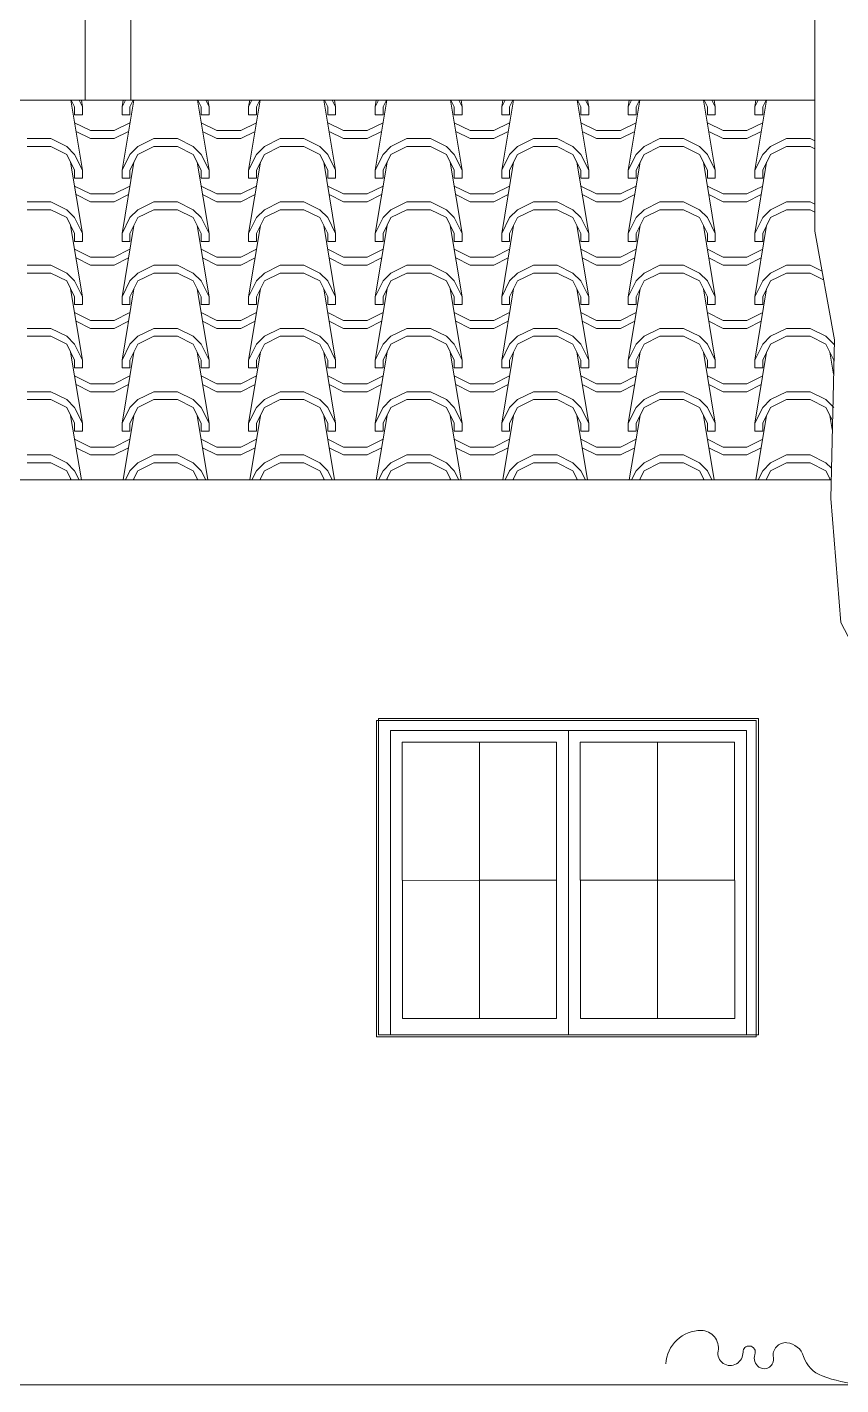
# Model space of a CAD drawing. Header units: metres. Extents: x 1628 to 1845, y 824 to 931.
# Drawn here: x 1634.072 to 1636.644, y 830.117 to 834.408 of the extents above; entities that cross this region are included whole.
import ezdxf

# ---------------------------------------------------------------- set-up
doc = ezdxf.new("R2010")
doc.units = ezdxf.units.M
doc.header["$LTSCALE"] = 0.15
for name, color, linetype, lineweight in [('Alvenaria', 170, 'Continuous', 0), ('Alvenaria ext', 5, 'Continuous', 5), ('Caixilho', 120, 'Continuous', 0), ('P-ARVORE', 114, 'Continuous', 0), ('Telhado', 2, 'Continuous', 0)]:
    doc.layers.add(name, color=color, linetype=linetype, lineweight=lineweight)

msp = doc.modelspace()

# ---------------------------------------------------------------- linework, layer by layer
at = {"layer": 'Alvenaria'}
for points in [[(1635.1767, 832.2168), (1635.1767, 831.2168)], [(1636.3767, 831.2168), (1636.3767, 832.2168)]]:
    msp.add_lwpolyline(points, dxfattribs=at)
at = {"layer": 'Alvenaria ext'}
for p, q in [((1634.2554, 835.4288), (1634.2554, 834.1768)), ((1634.3993, 835.3985), (1634.3993, 834.1768))]:
    msp.add_line(p, q, dxfattribs=at)
at = {"layer": 'Alvenaria ext', "ltscale": 10}
for p, q in [((1636.5618, 834.1768), (1629.7362, 834.1768)), ((1629.7362, 832.9768), (1636.6132, 832.9768)), ((1635.1767, 832.2168), (1636.3767, 832.2168)), ((1635.1767, 831.2168), (1636.3767, 831.2168)), ((1630.1641, 830.1168), (1637.5501, 830.1168))]:
    msp.add_line(p, q, dxfattribs=at)
at = {"layer": 'Caixilho'}
for p, q in [((1635.1826, 832.2227), (1635.1829, 831.2227)), ((1636.3834, 832.2227), (1635.1826, 832.2227)), ((1636.3836, 831.2227), (1636.3834, 832.2227)), ((1635.2202, 832.1852), (1635.2205, 831.2227)), ((1636.3458, 832.1852), (1635.2202, 832.1852)), ((1635.783, 832.1852), (1635.7833, 831.2227)), ((1636.3461, 831.2227), (1636.3458, 832.1852)), ((1635.7455, 832.1476), (1635.2577, 832.1476)), ((1635.2577, 832.1476), (1635.258, 831.2752)), ((1635.5016, 832.1476), (1635.5019, 831.2752)), ((1635.7458, 831.2752), (1635.7455, 832.1476)), ((1635.8208, 831.2752), (1635.8205, 832.1476)), ((1635.8205, 832.1476), (1636.3083, 832.1476)), ((1636.0644, 832.1476), (1636.0647, 831.2752)), ((1636.3083, 832.1476), (1636.3086, 831.2752)), ((1635.5017, 831.7114), (1635.2578, 831.7113)), ((1635.5017, 831.7114), (1635.7456, 831.7114)), ((1636.3085, 831.7114), (1635.8207, 831.7114)), ((1635.258, 831.2752), (1635.7458, 831.2752)), ((1636.3086, 831.2752), (1635.8208, 831.2752)), ((1635.1829, 831.2227), (1636.3836, 831.2227)), ((1635.7833, 831.2452), (1635.7833, 831.2227))]:
    msp.add_line(p, q, dxfattribs=at)
msp.add_lwpolyline([(1635.1826, 831.2227), (1635.1826, 832.2227)], dxfattribs=at)
at = {"layer": 'P-ARVORE', "color": 18, "linetype": 'Continuous'}
msp.add_lwpolyline([(1636.3556, 835.2015), (1636.4175, 835.0402), (1636.4057, 834.9806), (1636.5088, 834.7456), (1636.5294, 834.5001), (1636.5618, 834.4405), (1636.5618, 833.7637), (1636.6237, 833.4201), (1636.6119, 832.9186), (1636.6443, 832.5259), (1636.7474, 832.3295), (1636.7886, 832.1822), (1636.7974, 832.1436), (1636.715, 832.0349)], dxfattribs=at)
at = {"layer": 'P-ARVORE', "linetype": 'Continuous'}
msp.add_lwpolyline([(1636.0905, 830.1834, -0.190875), (1636.1257, 830.2584, -0.191763), (1636.2025, 830.2886, -0.468804), (1636.2561, 830.2237, 0.649589), (1636.3144, 830.1834, 0.265537), (1636.3349, 830.2205, -0.449251), (1636.3556, 830.2395, -0.489669), (1636.3726, 830.2123, 0.343151), (1636.3851, 830.1729, 0.673224), (1636.4309, 830.2031, -0.503438), (1636.4734, 830.25, -0.301958), (1636.5265, 830.2067, 0.234352), (1636.5854, 830.1448, 0.063408), (1636.7052, 830.1176, 0.046085)], format="xyb", dxfattribs=at)
at = {"layer": 'Telhado', "ltscale": 0.3}
for p, q in [((1634.2471, 833.9559), (1634.2103, 834.1768)), ((1634.2221, 834.1559), (1634.2116, 834.1768)), ((1634.2471, 834.1559), (1634.2366, 834.1768)), ((1634.2471, 834.1559), (1634.2436, 834.1768)), ((1634.3721, 834.1559), (1634.3825, 834.1768)), ((1634.3721, 834.1559), (1634.3755, 834.1768)), ((1634.3721, 833.9559), (1634.4089, 834.1768)), ((1634.3971, 834.1559), (1634.4075, 834.1768)), ((1634.6471, 833.9559), (1634.6103, 834.1768)), ((1634.6221, 834.1559), (1634.6116, 834.1768)), ((1634.6471, 834.1559), (1634.6366, 834.1768)), ((1634.6471, 834.1559), (1634.6436, 834.1768)), ((1634.7721, 834.1559), (1634.7825, 834.1768)), ((1634.7721, 834.1559), (1634.7755, 834.1768)), ((1634.7721, 833.9559), (1634.8089, 834.1768)), ((1634.7971, 834.1559), (1634.8075, 834.1768)), ((1635.0471, 833.9559), (1635.0103, 834.1768)), ((1635.0221, 834.1559), (1635.0116, 834.1768)), ((1635.0471, 834.1559), (1635.0366, 834.1768)), ((1635.0471, 834.1559), (1635.0436, 834.1768)), ((1635.1721, 834.1559), (1635.1825, 834.1768)), ((1635.1721, 834.1559), (1635.1755, 834.1768)), ((1635.1721, 833.9559), (1635.2089, 834.1768)), ((1635.1971, 834.1559), (1635.2075, 834.1768)), ((1635.4471, 833.9559), (1635.4103, 834.1768)), ((1635.4221, 834.1559), (1635.4116, 834.1768)), ((1635.4471, 834.1559), (1635.4366, 834.1768)), ((1635.4471, 834.1559), (1635.4436, 834.1768)), ((1635.5721, 834.1559), (1635.5825, 834.1768)), ((1635.5721, 834.1559), (1635.5755, 834.1768)), ((1635.5721, 833.9559), (1635.6089, 834.1768)), ((1635.5971, 834.1559), (1635.6075, 834.1768)), ((1635.8471, 833.9559), (1635.8103, 834.1768)), ((1635.8221, 834.1559), (1635.8116, 834.1768)), ((1635.8471, 834.1559), (1635.8366, 834.1768)), ((1635.8471, 834.1559), (1635.8436, 834.1768)), ((1635.9721, 834.1559), (1635.9825, 834.1768)), ((1635.9721, 834.1559), (1635.9755, 834.1768)), ((1635.9721, 833.9559), (1636.0089, 834.1768)), ((1635.9971, 834.1559), (1636.0075, 834.1768)), ((1636.2471, 833.9559), (1636.2103, 834.1768)), ((1636.2221, 834.1559), (1636.2116, 834.1768)), ((1636.2471, 834.1559), (1636.2366, 834.1768)), ((1636.2471, 834.1559), (1636.2436, 834.1768)), ((1636.3721, 834.1559), (1636.3825, 834.1768)), ((1636.3721, 834.1559), (1636.3755, 834.1768)), ((1636.3721, 833.9559), (1636.4089, 834.1768)), ((1636.3971, 834.1559), (1636.4075, 834.1768)), ((1634.2221, 834.1309), (1634.2221, 834.1559)), ((1634.2471, 834.1309), (1634.2471, 834.1559)), ((1634.3721, 834.1309), (1634.3721, 834.1559)), ((1634.3971, 834.1309), (1634.3971, 834.1559)), ((1634.6221, 834.1309), (1634.6221, 834.1559)), ((1634.6471, 834.1309), (1634.6471, 834.1559)), ((1634.7721, 834.1309), (1634.7721, 834.1559)), ((1634.7971, 834.1309), (1634.7971, 834.1559)), ((1635.0221, 834.1309), (1635.0221, 834.1559)), ((1635.0471, 834.1309), (1635.0471, 834.1559)), ((1635.1721, 834.1309), (1635.1721, 834.1559)), ((1635.1971, 834.1309), (1635.1971, 834.1559)), ((1635.4221, 834.1309), (1635.4221, 834.1559)), ((1635.4471, 834.1309), (1635.4471, 834.1559)), ((1635.5721, 834.1309), (1635.5721, 834.1559)), ((1635.5971, 834.1309), (1635.5971, 834.1559)), ((1635.8221, 834.1309), (1635.8221, 834.1559)), ((1635.8471, 834.1309), (1635.8471, 834.1559)), ((1635.9721, 834.1309), (1635.9721, 834.1559)), ((1635.9971, 834.1309), (1635.9971, 834.1559)), ((1636.2221, 834.1309), (1636.2221, 834.1559)), ((1636.2471, 834.1309), (1636.2471, 834.1559)), ((1636.3721, 834.1309), (1636.3721, 834.1559)), ((1636.3971, 834.1309), (1636.3971, 834.1559)), ((1634.2221, 834.1309), (1634.2471, 834.1309)), ((1634.2721, 834.0809), (1634.2221, 834.1059)), ((1634.3471, 834.0809), (1634.3971, 834.1059)), ((1634.3721, 834.1309), (1634.3971, 834.1309)), ((1634.6221, 834.1309), (1634.6471, 834.1309)), ((1634.6721, 834.0809), (1634.6221, 834.1059)), ((1634.7471, 834.0809), (1634.7971, 834.1059)), ((1634.7721, 834.1309), (1634.7971, 834.1309)), ((1635.0221, 834.1309), (1635.0471, 834.1309)), ((1635.0721, 834.0809), (1635.0221, 834.1059)), ((1635.1471, 834.0809), (1635.1971, 834.1059)), ((1635.1721, 834.1309), (1635.1971, 834.1309)), ((1635.4221, 834.1309), (1635.4471, 834.1309)), ((1635.4721, 834.0809), (1635.4221, 834.1059)), ((1635.5471, 834.0809), (1635.5971, 834.1059)), ((1635.5721, 834.1309), (1635.5971, 834.1309)), ((1635.8221, 834.1309), (1635.8471, 834.1309)), ((1635.8721, 834.0809), (1635.8221, 834.1059)), ((1635.9471, 834.0809), (1635.9971, 834.1059)), ((1635.9721, 834.1309), (1635.9971, 834.1309)), ((1636.2221, 834.1309), (1636.2471, 834.1309)), ((1636.2721, 834.0809), (1636.2221, 834.1059)), ((1636.3471, 834.0809), (1636.3971, 834.1059)), ((1636.3721, 834.1309), (1636.3971, 834.1309)), ((1634.0721, 834.0559), (1634.1471, 834.0559)), ((1634.1971, 834.0309), (1634.1471, 834.0559)), ((1634.2721, 834.0559), (1634.2266, 834.0787)), ((1634.2721, 834.0809), (1634.3471, 834.0809)), ((1634.2721, 834.0559), (1634.3471, 834.0559)), ((1634.3471, 834.0559), (1634.3925, 834.0787)), ((1634.4221, 834.0309), (1634.4721, 834.0559)), ((1634.4721, 834.0559), (1634.5471, 834.0559)), ((1634.5971, 834.0309), (1634.5471, 834.0559)), ((1634.6721, 834.0559), (1634.6266, 834.0787)), ((1634.6721, 834.0809), (1634.7471, 834.0809)), ((1634.6721, 834.0559), (1634.7471, 834.0559)), ((1634.7471, 834.0559), (1634.7925, 834.0787)), ((1634.8221, 834.0309), (1634.8721, 834.0559)), ((1634.8721, 834.0559), (1634.9471, 834.0559)), ((1634.9971, 834.0309), (1634.9471, 834.0559)), ((1635.0721, 834.0559), (1635.0266, 834.0787)), ((1635.0721, 834.0809), (1635.1471, 834.0809)), ((1635.0721, 834.0559), (1635.1471, 834.0559)), ((1635.1471, 834.0559), (1635.1925, 834.0787)), ((1635.2221, 834.0309), (1635.2721, 834.0559)), ((1635.2721, 834.0559), (1635.3471, 834.0559)), ((1635.3971, 834.0309), (1635.3471, 834.0559)), ((1635.4721, 834.0559), (1635.4266, 834.0787)), ((1635.4721, 834.0809), (1635.5471, 834.0809)), ((1635.4721, 834.0559), (1635.5471, 834.0559)), ((1635.5471, 834.0559), (1635.5925, 834.0787)), ((1635.6221, 834.0309), (1635.6721, 834.0559)), ((1635.6721, 834.0559), (1635.7471, 834.0559)), ((1635.7971, 834.0309), (1635.7471, 834.0559)), ((1635.8721, 834.0559), (1635.8266, 834.0787)), ((1635.8721, 834.0809), (1635.9471, 834.0809)), ((1635.8721, 834.0559), (1635.9471, 834.0559)), ((1635.9471, 834.0559), (1635.9925, 834.0787)), ((1636.0221, 834.0309), (1636.0721, 834.0559)), ((1636.0721, 834.0559), (1636.1471, 834.0559)), ((1636.1971, 834.0309), (1636.1471, 834.0559)), ((1636.2721, 834.0559), (1636.2266, 834.0787)), ((1636.2721, 834.0809), (1636.3471, 834.0809)), ((1636.2721, 834.0559), (1636.3471, 834.0559)), ((1636.3471, 834.0559), (1636.3925, 834.0787)), ((1636.4221, 834.0309), (1636.4721, 834.0559)), ((1636.4721, 834.0559), (1636.5471, 834.0559)), ((1636.5618, 834.0486), (1636.5471, 834.0559)), ((1634.0721, 834.0309), (1634.1471, 834.0309)), ((1634.1971, 834.0059), (1634.1471, 834.0309)), ((1634.2221, 834.0059), (1634.1971, 834.0309)), ((1634.2221, 833.9559), (1634.1971, 834.0059)), ((1634.2471, 833.9559), (1634.2221, 834.0059)), ((1634.3721, 833.9559), (1634.3971, 834.0059)), ((1634.3971, 834.0059), (1634.4221, 834.0309)), ((1634.3971, 833.9559), (1634.4221, 834.0059)), ((1634.4221, 834.0059), (1634.4721, 834.0309)), ((1634.4721, 834.0309), (1634.5471, 834.0309)), ((1634.5971, 834.0059), (1634.5471, 834.0309)), ((1634.6221, 834.0059), (1634.5971, 834.0309)), ((1634.6221, 833.9559), (1634.5971, 834.0059)), ((1634.6471, 833.9559), (1634.6221, 834.0059)), ((1634.7721, 833.9559), (1634.7971, 834.0059)), ((1634.7971, 834.0059), (1634.8221, 834.0309)), ((1634.7971, 833.9559), (1634.8221, 834.0059)), ((1634.8221, 834.0059), (1634.8721, 834.0309)), ((1634.8721, 834.0309), (1634.9471, 834.0309)), ((1634.9971, 834.0059), (1634.9471, 834.0309)), ((1635.0221, 834.0059), (1634.9971, 834.0309)), ((1635.0221, 833.9559), (1634.9971, 834.0059)), ((1635.0471, 833.9559), (1635.0221, 834.0059)), ((1635.1721, 833.9559), (1635.1971, 834.0059)), ((1635.1971, 834.0059), (1635.2221, 834.0309)), ((1635.1971, 833.9559), (1635.2221, 834.0059)), ((1635.2221, 834.0059), (1635.2721, 834.0309)), ((1635.2721, 834.0309), (1635.3471, 834.0309)), ((1635.3971, 834.0059), (1635.3471, 834.0309)), ((1635.4221, 834.0059), (1635.3971, 834.0309)), ((1635.4221, 833.9559), (1635.3971, 834.0059)), ((1635.4471, 833.9559), (1635.4221, 834.0059)), ((1635.5721, 833.9559), (1635.5971, 834.0059)), ((1635.5971, 834.0059), (1635.6221, 834.0309)), ((1635.5971, 833.9559), (1635.6221, 834.0059)), ((1635.6221, 834.0059), (1635.6721, 834.0309)), ((1635.6721, 834.0309), (1635.7471, 834.0309)), ((1635.7971, 834.0059), (1635.7471, 834.0309)), ((1635.8221, 834.0059), (1635.7971, 834.0309)), ((1635.8221, 833.9559), (1635.7971, 834.0059)), ((1635.8471, 833.9559), (1635.8221, 834.0059)), ((1635.9721, 833.9559), (1635.9971, 834.0059)), ((1635.9971, 834.0059), (1636.0221, 834.0309)), ((1635.9971, 833.9559), (1636.0221, 834.0059)), ((1636.0221, 834.0059), (1636.0721, 834.0309)), ((1636.0721, 834.0309), (1636.1471, 834.0309)), ((1636.1971, 834.0059), (1636.1471, 834.0309)), ((1636.2221, 834.0059), (1636.1971, 834.0309)), ((1636.2221, 833.9559), (1636.1971, 834.0059)), ((1636.2471, 833.9559), (1636.2221, 834.0059)), ((1636.3721, 833.9559), (1636.3971, 834.0059)), ((1636.3971, 834.0059), (1636.4221, 834.0309)), ((1636.3971, 833.9559), (1636.4221, 834.0059)), ((1636.4221, 834.0059), (1636.4721, 834.0309)), ((1636.4721, 834.0309), (1636.5471, 834.0309)), ((1636.5618, 834.0236), (1636.5471, 834.0309)), ((1634.2471, 833.7559), (1634.2096, 833.9809)), ((1634.3721, 833.7559), (1634.4096, 833.9809)), ((1634.6471, 833.7559), (1634.6096, 833.9809)), ((1634.7721, 833.7559), (1634.8096, 833.9809)), ((1635.0471, 833.7559), (1635.0096, 833.9809)), ((1635.1721, 833.7559), (1635.2096, 833.9809)), ((1635.4471, 833.7559), (1635.4096, 833.9809)), ((1635.5721, 833.7559), (1635.6096, 833.9809)), ((1635.8471, 833.7559), (1635.8096, 833.9809)), ((1635.9721, 833.7559), (1636.0096, 833.9809)), ((1636.2471, 833.7559), (1636.2096, 833.9809)), ((1636.3721, 833.7559), (1636.4096, 833.9809)), ((1634.2221, 833.9309), (1634.2221, 833.9559)), ((1634.2221, 833.9309), (1634.2471, 833.9309)), ((1634.2471, 833.9309), (1634.2471, 833.9559)), ((1634.3721, 833.9309), (1634.3721, 833.9559)), ((1634.3721, 833.9309), (1634.3971, 833.9309)), ((1634.3971, 833.9309), (1634.3971, 833.9559)), ((1634.6221, 833.9309), (1634.6221, 833.9559)), ((1634.6221, 833.9309), (1634.6471, 833.9309)), ((1634.6471, 833.9309), (1634.6471, 833.9559)), ((1634.7721, 833.9309), (1634.7721, 833.9559)), ((1634.7721, 833.9309), (1634.7971, 833.9309)), ((1634.7971, 833.9309), (1634.7971, 833.9559)), ((1635.0221, 833.9309), (1635.0221, 833.9559)), ((1635.0221, 833.9309), (1635.0471, 833.9309)), ((1635.0471, 833.9309), (1635.0471, 833.9559)), ((1635.1721, 833.9309), (1635.1721, 833.9559)), ((1635.1721, 833.9309), (1635.1971, 833.9309)), ((1635.1971, 833.9309), (1635.1971, 833.9559)), ((1635.4221, 833.9309), (1635.4221, 833.9559)), ((1635.4221, 833.9309), (1635.4471, 833.9309)), ((1635.4471, 833.9309), (1635.4471, 833.9559)), ((1635.5721, 833.9309), (1635.5721, 833.9559)), ((1635.5721, 833.9309), (1635.5971, 833.9309)), ((1635.5971, 833.9309), (1635.5971, 833.9559)), ((1635.8221, 833.9309), (1635.8221, 833.9559)), ((1635.8221, 833.9309), (1635.8471, 833.9309)), ((1635.8471, 833.9309), (1635.8471, 833.9559)), ((1635.9721, 833.9309), (1635.9721, 833.9559)), ((1635.9721, 833.9309), (1635.9971, 833.9309)), ((1635.9971, 833.9309), (1635.9971, 833.9559)), ((1636.2221, 833.9309), (1636.2221, 833.9559)), ((1636.2221, 833.9309), (1636.2471, 833.9309)), ((1636.2471, 833.9309), (1636.2471, 833.9559)), ((1636.3721, 833.9309), (1636.3721, 833.9559)), ((1636.3721, 833.9309), (1636.3971, 833.9309)), ((1636.3971, 833.9309), (1636.3971, 833.9559)), ((1634.2721, 833.8809), (1634.2221, 833.9059)), ((1634.2721, 833.8559), (1634.2266, 833.8787)), ((1634.2721, 833.8809), (1634.3471, 833.8809)), ((1634.3471, 833.8809), (1634.3971, 833.9059)), ((1634.3471, 833.8559), (1634.3925, 833.8787)), ((1634.6721, 833.8809), (1634.6221, 833.9059)), ((1634.6721, 833.8559), (1634.6266, 833.8787)), ((1634.6721, 833.8809), (1634.7471, 833.8809)), ((1634.7471, 833.8809), (1634.7971, 833.9059)), ((1634.7471, 833.8559), (1634.7925, 833.8787)), ((1635.0721, 833.8809), (1635.0221, 833.9059)), ((1635.0721, 833.8559), (1635.0266, 833.8787)), ((1635.0721, 833.8809), (1635.1471, 833.8809)), ((1635.1471, 833.8809), (1635.1971, 833.9059)), ((1635.1471, 833.8559), (1635.1925, 833.8787)), ((1635.4721, 833.8809), (1635.4221, 833.9059)), ((1635.4721, 833.8559), (1635.4266, 833.8787)), ((1635.4721, 833.8809), (1635.5471, 833.8809)), ((1635.5471, 833.8809), (1635.5971, 833.9059)), ((1635.5471, 833.8559), (1635.5925, 833.8787)), ((1635.8721, 833.8809), (1635.8221, 833.9059)), ((1635.8721, 833.8559), (1635.8266, 833.8787)), ((1635.8721, 833.8809), (1635.9471, 833.8809)), ((1635.9471, 833.8809), (1635.9971, 833.9059)), ((1635.9471, 833.8559), (1635.9925, 833.8787)), ((1636.2721, 833.8809), (1636.2221, 833.9059)), ((1636.2721, 833.8559), (1636.2266, 833.8787)), ((1636.2721, 833.8809), (1636.3471, 833.8809)), ((1636.3471, 833.8809), (1636.3971, 833.9059)), ((1636.3471, 833.8559), (1636.3925, 833.8787)), ((1634.0721, 833.8559), (1634.1471, 833.8559)), ((1634.1971, 833.8309), (1634.1471, 833.8559)), ((1634.2721, 833.8559), (1634.3471, 833.8559)), ((1634.4221, 833.8309), (1634.4721, 833.8559)), ((1634.4721, 833.8559), (1634.5471, 833.8559)), ((1634.5971, 833.8309), (1634.5471, 833.8559)), ((1634.6721, 833.8559), (1634.7471, 833.8559)), ((1634.8221, 833.8309), (1634.8721, 833.8559)), ((1634.8721, 833.8559), (1634.9471, 833.8559)), ((1634.9971, 833.8309), (1634.9471, 833.8559)), ((1635.0721, 833.8559), (1635.1471, 833.8559)), ((1635.2221, 833.8309), (1635.2721, 833.8559)), ((1635.2721, 833.8559), (1635.3471, 833.8559)), ((1635.3971, 833.8309), (1635.3471, 833.8559)), ((1635.4721, 833.8559), (1635.5471, 833.8559)), ((1635.6221, 833.8309), (1635.6721, 833.8559)), ((1635.6721, 833.8559), (1635.7471, 833.8559)), ((1635.7971, 833.8309), (1635.7471, 833.8559)), ((1635.8721, 833.8559), (1635.9471, 833.8559)), ((1636.0221, 833.8309), (1636.0721, 833.8559)), ((1636.0721, 833.8559), (1636.1471, 833.8559)), ((1636.1971, 833.8309), (1636.1471, 833.8559)), ((1636.2721, 833.8559), (1636.3471, 833.8559)), ((1636.4221, 833.8309), (1636.4721, 833.8559)), ((1636.4721, 833.8559), (1636.5471, 833.8559)), ((1636.5618, 833.8486), (1636.5471, 833.8559)), ((1634.0721, 833.8309), (1634.1471, 833.8309)), ((1634.1971, 833.8059), (1634.1471, 833.8309)), ((1634.2221, 833.8059), (1634.1971, 833.8309)), ((1634.2221, 833.7559), (1634.1971, 833.8059)), ((1634.2471, 833.7559), (1634.2221, 833.8059)), ((1634.3721, 833.7559), (1634.3971, 833.8059)), ((1634.3971, 833.8059), (1634.4221, 833.8309)), ((1634.3971, 833.7559), (1634.4221, 833.8059)), ((1634.4221, 833.8059), (1634.4721, 833.8309)), ((1634.4721, 833.8309), (1634.5471, 833.8309)), ((1634.5971, 833.8059), (1634.5471, 833.8309)), ((1634.6221, 833.8059), (1634.5971, 833.8309)), ((1634.6221, 833.7559), (1634.5971, 833.8059)), ((1634.6471, 833.7559), (1634.6221, 833.8059)), ((1634.7721, 833.7559), (1634.7971, 833.8059)), ((1634.7971, 833.8059), (1634.8221, 833.8309)), ((1634.7971, 833.7559), (1634.8221, 833.8059)), ((1634.8221, 833.8059), (1634.8721, 833.8309)), ((1634.8721, 833.8309), (1634.9471, 833.8309)), ((1634.9971, 833.8059), (1634.9471, 833.8309)), ((1635.0221, 833.8059), (1634.9971, 833.8309)), ((1635.0221, 833.7559), (1634.9971, 833.8059)), ((1635.0471, 833.7559), (1635.0221, 833.8059)), ((1635.1721, 833.7559), (1635.1971, 833.8059)), ((1635.1971, 833.8059), (1635.2221, 833.8309)), ((1635.1971, 833.7559), (1635.2221, 833.8059)), ((1635.2221, 833.8059), (1635.2721, 833.8309)), ((1635.2721, 833.8309), (1635.3471, 833.8309)), ((1635.3971, 833.8059), (1635.3471, 833.8309)), ((1635.4221, 833.8059), (1635.3971, 833.8309)), ((1635.4221, 833.7559), (1635.3971, 833.8059)), ((1635.4471, 833.7559), (1635.4221, 833.8059)), ((1635.5721, 833.7559), (1635.5971, 833.8059)), ((1635.5971, 833.8059), (1635.6221, 833.8309)), ((1635.5971, 833.7559), (1635.6221, 833.8059)), ((1635.6221, 833.8059), (1635.6721, 833.8309)), ((1635.6721, 833.8309), (1635.7471, 833.8309)), ((1635.7971, 833.8059), (1635.7471, 833.8309)), ((1635.8221, 833.8059), (1635.7971, 833.8309)), ((1635.8221, 833.7559), (1635.7971, 833.8059)), ((1635.8471, 833.7559), (1635.8221, 833.8059)), ((1635.9721, 833.7559), (1635.9971, 833.8059)), ((1635.9971, 833.8059), (1636.0221, 833.8309)), ((1635.9971, 833.7559), (1636.0221, 833.8059)), ((1636.0221, 833.8059), (1636.0721, 833.8309)), ((1636.0721, 833.8309), (1636.1471, 833.8309)), ((1636.1971, 833.8059), (1636.1471, 833.8309)), ((1636.2221, 833.8059), (1636.1971, 833.8309)), ((1636.2221, 833.7559), (1636.1971, 833.8059)), ((1636.2471, 833.7559), (1636.2221, 833.8059)), ((1636.3721, 833.7559), (1636.3971, 833.8059)), ((1636.3971, 833.8059), (1636.4221, 833.8309)), ((1636.3971, 833.7559), (1636.4221, 833.8059)), ((1636.4221, 833.8059), (1636.4721, 833.8309)), ((1636.4721, 833.8309), (1636.5471, 833.8309)), ((1636.5618, 833.8236), (1636.5471, 833.8309)), ((1634.2471, 833.5559), (1634.2096, 833.7809)), ((1634.2221, 833.7309), (1634.2221, 833.7559)), ((1634.2471, 833.7309), (1634.2471, 833.7559)), ((1634.3721, 833.5559), (1634.4096, 833.7809)), ((1634.3721, 833.7309), (1634.3721, 833.7559)), ((1634.3971, 833.7309), (1634.3971, 833.7559)), ((1634.6471, 833.5559), (1634.6096, 833.7809)), ((1634.6221, 833.7309), (1634.6221, 833.7559)), ((1634.6471, 833.7309), (1634.6471, 833.7559)), ((1634.7721, 833.5559), (1634.8096, 833.7809)), ((1634.7721, 833.7309), (1634.7721, 833.7559)), ((1634.7971, 833.7309), (1634.7971, 833.7559)), ((1635.0471, 833.5559), (1635.0096, 833.7809)), ((1635.0221, 833.7309), (1635.0221, 833.7559)), ((1635.0471, 833.7309), (1635.0471, 833.7559)), ((1635.1721, 833.5559), (1635.2096, 833.7809)), ((1635.1721, 833.7309), (1635.1721, 833.7559)), ((1635.1971, 833.7309), (1635.1971, 833.7559)), ((1635.4471, 833.5559), (1635.4096, 833.7809)), ((1635.4221, 833.7309), (1635.4221, 833.7559)), ((1635.4471, 833.7309), (1635.4471, 833.7559)), ((1635.5721, 833.5559), (1635.6096, 833.7809)), ((1635.5721, 833.7309), (1635.5721, 833.7559)), ((1635.5971, 833.7309), (1635.5971, 833.7559)), ((1635.8471, 833.5559), (1635.8096, 833.7809)), ((1635.8221, 833.7309), (1635.8221, 833.7559)), ((1635.8471, 833.7309), (1635.8471, 833.7559)), ((1635.9721, 833.5559), (1636.0096, 833.7809)), ((1635.9721, 833.7309), (1635.9721, 833.7559)), ((1635.9971, 833.7309), (1635.9971, 833.7559)), ((1636.2471, 833.5559), (1636.2096, 833.7809)), ((1636.2221, 833.7309), (1636.2221, 833.7559)), ((1636.2471, 833.7309), (1636.2471, 833.7559)), ((1636.3721, 833.5559), (1636.4096, 833.7809)), ((1636.3721, 833.7309), (1636.3721, 833.7559)), ((1636.3971, 833.7309), (1636.3971, 833.7559)), ((1634.2221, 833.7309), (1634.2471, 833.7309)), ((1634.2721, 833.6809), (1634.2221, 833.7059)), ((1634.3471, 833.6809), (1634.3971, 833.7059)), ((1634.3721, 833.7309), (1634.3971, 833.7309)), ((1634.6221, 833.7309), (1634.6471, 833.7309)), ((1634.6721, 833.6809), (1634.6221, 833.7059)), ((1634.7471, 833.6809), (1634.7971, 833.7059)), ((1634.7721, 833.7309), (1634.7971, 833.7309)), ((1635.0221, 833.7309), (1635.0471, 833.7309)), ((1635.0721, 833.6809), (1635.0221, 833.7059)), ((1635.1471, 833.6809), (1635.1971, 833.7059)), ((1635.1721, 833.7309), (1635.1971, 833.7309)), ((1635.4221, 833.7309), (1635.4471, 833.7309)), ((1635.4721, 833.6809), (1635.4221, 833.7059)), ((1635.5471, 833.6809), (1635.5971, 833.7059)), ((1635.5721, 833.7309), (1635.5971, 833.7309)), ((1635.8221, 833.7309), (1635.8471, 833.7309)), ((1635.8721, 833.6809), (1635.8221, 833.7059)), ((1635.9471, 833.6809), (1635.9971, 833.7059)), ((1635.9721, 833.7309), (1635.9971, 833.7309)), ((1636.2221, 833.7309), (1636.2471, 833.7309)), ((1636.2721, 833.6809), (1636.2221, 833.7059)), ((1636.3471, 833.6809), (1636.3971, 833.7059)), ((1636.3721, 833.7309), (1636.3971, 833.7309)), ((1634.2721, 833.6559), (1634.2266, 833.6787)), ((1634.2721, 833.6809), (1634.3471, 833.6809)), ((1634.3471, 833.6559), (1634.3925, 833.6787)), ((1634.6721, 833.6559), (1634.6266, 833.6787)), ((1634.6721, 833.6809), (1634.7471, 833.6809)), ((1634.7471, 833.6559), (1634.7925, 833.6787)), ((1635.0721, 833.6559), (1635.0266, 833.6787)), ((1635.0721, 833.6809), (1635.1471, 833.6809)), ((1635.1471, 833.6559), (1635.1925, 833.6787)), ((1635.4721, 833.6559), (1635.4266, 833.6787)), ((1635.4721, 833.6809), (1635.5471, 833.6809)), ((1635.5471, 833.6559), (1635.5925, 833.6787)), ((1635.8721, 833.6559), (1635.8266, 833.6787)), ((1635.8721, 833.6809), (1635.9471, 833.6809)), ((1635.9471, 833.6559), (1635.9925, 833.6787)), ((1636.2721, 833.6559), (1636.2266, 833.6787)), ((1636.2721, 833.6809), (1636.3471, 833.6809)), ((1636.3471, 833.6559), (1636.3925, 833.6787)), ((1634.0721, 833.6559), (1634.1471, 833.6559)), ((1634.0721, 833.6309), (1634.1471, 833.6309)), ((1634.1971, 833.6309), (1634.1471, 833.6559)), ((1634.1971, 833.6059), (1634.1471, 833.6309)), ((1634.2221, 833.6059), (1634.1971, 833.6309)), ((1634.2721, 833.6559), (1634.3471, 833.6559)), ((1634.3971, 833.6059), (1634.4221, 833.6309)), ((1634.4221, 833.6309), (1634.4721, 833.6559)), ((1634.4221, 833.6059), (1634.4721, 833.6309)), ((1634.4721, 833.6559), (1634.5471, 833.6559)), ((1634.4721, 833.6309), (1634.5471, 833.6309)), ((1634.5971, 833.6309), (1634.5471, 833.6559)), ((1634.5971, 833.6059), (1634.5471, 833.6309)), ((1634.6221, 833.6059), (1634.5971, 833.6309)), ((1634.6721, 833.6559), (1634.7471, 833.6559)), ((1634.7971, 833.6059), (1634.8221, 833.6309)), ((1634.8221, 833.6309), (1634.8721, 833.6559)), ((1634.8221, 833.6059), (1634.8721, 833.6309)), ((1634.8721, 833.6559), (1634.9471, 833.6559)), ((1634.8721, 833.6309), (1634.9471, 833.6309)), ((1634.9971, 833.6309), (1634.9471, 833.6559)), ((1634.9971, 833.6059), (1634.9471, 833.6309)), ((1635.0221, 833.6059), (1634.9971, 833.6309)), ((1635.0721, 833.6559), (1635.1471, 833.6559)), ((1635.1971, 833.6059), (1635.2221, 833.6309)), ((1635.2221, 833.6309), (1635.2721, 833.6559)), ((1635.2221, 833.6059), (1635.2721, 833.6309)), ((1635.2721, 833.6559), (1635.3471, 833.6559)), ((1635.2721, 833.6309), (1635.3471, 833.6309)), ((1635.3971, 833.6309), (1635.3471, 833.6559)), ((1635.3971, 833.6059), (1635.3471, 833.6309)), ((1635.4221, 833.6059), (1635.3971, 833.6309)), ((1635.4721, 833.6559), (1635.5471, 833.6559)), ((1635.5971, 833.6059), (1635.6221, 833.6309)), ((1635.6221, 833.6309), (1635.6721, 833.6559)), ((1635.6221, 833.6059), (1635.6721, 833.6309)), ((1635.6721, 833.6559), (1635.7471, 833.6559)), ((1635.6721, 833.6309), (1635.7471, 833.6309)), ((1635.7971, 833.6309), (1635.7471, 833.6559)), ((1635.7971, 833.6059), (1635.7471, 833.6309)), ((1635.8221, 833.6059), (1635.7971, 833.6309)), ((1635.8721, 833.6559), (1635.9471, 833.6559)), ((1635.9971, 833.6059), (1636.0221, 833.6309)), ((1636.0221, 833.6309), (1636.0721, 833.6559)), ((1636.0221, 833.6059), (1636.0721, 833.6309)), ((1636.0721, 833.6559), (1636.1471, 833.6559)), ((1636.0721, 833.6309), (1636.1471, 833.6309)), ((1636.1971, 833.6309), (1636.1471, 833.6559)), ((1636.1971, 833.6059), (1636.1471, 833.6309)), ((1636.2221, 833.6059), (1636.1971, 833.6309)), ((1636.2721, 833.6559), (1636.3471, 833.6559)), ((1636.3971, 833.6059), (1636.4221, 833.6309)), ((1636.4221, 833.6309), (1636.4721, 833.6559)), ((1636.4221, 833.6059), (1636.4721, 833.6309)), ((1636.4721, 833.6559), (1636.5471, 833.6559)), ((1636.4721, 833.6309), (1636.5471, 833.6309)), ((1636.5846, 833.6372), (1636.5471, 833.6559)), ((1636.5895, 833.6097), (1636.5471, 833.6309)), ((1634.2221, 833.5559), (1634.1971, 833.6059)), ((1634.2471, 833.3559), (1634.2096, 833.5809)), ((1634.2471, 833.5559), (1634.2221, 833.6059)), ((1634.3721, 833.5559), (1634.3971, 833.6059)), ((1634.3721, 833.3559), (1634.4096, 833.5809)), ((1634.3971, 833.5559), (1634.4221, 833.6059)), ((1634.6221, 833.5559), (1634.5971, 833.6059)), ((1634.6471, 833.3559), (1634.6096, 833.5809)), ((1634.6471, 833.5559), (1634.6221, 833.6059)), ((1634.7721, 833.5559), (1634.7971, 833.6059)), ((1634.7721, 833.3559), (1634.8096, 833.5809)), ((1634.7971, 833.5559), (1634.8221, 833.6059)), ((1635.0221, 833.5559), (1634.9971, 833.6059)), ((1635.0471, 833.3559), (1635.0096, 833.5809)), ((1635.0471, 833.5559), (1635.0221, 833.6059)), ((1635.1721, 833.5559), (1635.1971, 833.6059)), ((1635.1721, 833.3559), (1635.2096, 833.5809)), ((1635.1971, 833.5559), (1635.2221, 833.6059)), ((1635.4221, 833.5559), (1635.3971, 833.6059)), ((1635.4471, 833.3559), (1635.4096, 833.5809)), ((1635.4471, 833.5559), (1635.4221, 833.6059)), ((1635.5721, 833.5559), (1635.5971, 833.6059)), ((1635.5721, 833.3559), (1635.6096, 833.5809)), ((1635.5971, 833.5559), (1635.6221, 833.6059)), ((1635.8221, 833.5559), (1635.7971, 833.6059)), ((1635.8471, 833.3559), (1635.8096, 833.5809)), ((1635.8471, 833.5559), (1635.8221, 833.6059)), ((1635.9721, 833.5559), (1635.9971, 833.6059)), ((1635.9721, 833.3559), (1636.0096, 833.5809)), ((1635.9971, 833.5559), (1636.0221, 833.6059)), ((1636.2221, 833.5559), (1636.1971, 833.6059)), ((1636.2471, 833.3559), (1636.2096, 833.5809)), ((1636.2471, 833.5559), (1636.2221, 833.6059)), ((1636.3721, 833.5559), (1636.3971, 833.6059)), ((1636.3721, 833.3559), (1636.4096, 833.5809)), ((1636.3971, 833.5559), (1636.4221, 833.6059)), ((1634.2221, 833.5309), (1634.2221, 833.5559)), ((1634.2471, 833.5309), (1634.2471, 833.5559)), ((1634.3721, 833.5309), (1634.3721, 833.5559)), ((1634.3971, 833.5309), (1634.3971, 833.5559)), ((1634.6221, 833.5309), (1634.6221, 833.5559)), ((1634.6471, 833.5309), (1634.6471, 833.5559)), ((1634.7721, 833.5309), (1634.7721, 833.5559)), ((1634.7971, 833.5309), (1634.7971, 833.5559)), ((1635.0221, 833.5309), (1635.0221, 833.5559)), ((1635.0471, 833.5309), (1635.0471, 833.5559)), ((1635.1721, 833.5309), (1635.1721, 833.5559)), ((1635.1971, 833.5309), (1635.1971, 833.5559)), ((1635.4221, 833.5309), (1635.4221, 833.5559)), ((1635.4471, 833.5309), (1635.4471, 833.5559)), ((1635.5721, 833.5309), (1635.5721, 833.5559)), ((1635.5971, 833.5309), (1635.5971, 833.5559)), ((1635.8221, 833.5309), (1635.8221, 833.5559)), ((1635.8471, 833.5309), (1635.8471, 833.5559)), ((1635.9721, 833.5309), (1635.9721, 833.5559)), ((1635.9971, 833.5309), (1635.9971, 833.5559)), ((1636.2221, 833.5309), (1636.2221, 833.5559)), ((1636.2471, 833.5309), (1636.2471, 833.5559)), ((1636.3721, 833.5309), (1636.3721, 833.5559)), ((1636.3971, 833.5309), (1636.3971, 833.5559)), ((1634.2221, 833.5309), (1634.2471, 833.5309)), ((1634.2721, 833.4809), (1634.2221, 833.5059)), ((1634.3471, 833.4809), (1634.3971, 833.5059)), ((1634.3721, 833.5309), (1634.3971, 833.5309)), ((1634.6221, 833.5309), (1634.6471, 833.5309)), ((1634.6721, 833.4809), (1634.6221, 833.5059)), ((1634.7471, 833.4809), (1634.7971, 833.5059)), ((1634.7721, 833.5309), (1634.7971, 833.5309)), ((1635.0221, 833.5309), (1635.0471, 833.5309)), ((1635.0721, 833.4809), (1635.0221, 833.5059)), ((1635.1471, 833.4809), (1635.1971, 833.5059)), ((1635.1721, 833.5309), (1635.1971, 833.5309)), ((1635.4221, 833.5309), (1635.4471, 833.5309)), ((1635.4721, 833.4809), (1635.4221, 833.5059)), ((1635.5471, 833.4809), (1635.5971, 833.5059)), ((1635.5721, 833.5309), (1635.5971, 833.5309)), ((1635.8221, 833.5309), (1635.8471, 833.5309)), ((1635.8721, 833.4809), (1635.8221, 833.5059)), ((1635.9471, 833.4809), (1635.9971, 833.5059)), ((1635.9721, 833.5309), (1635.9971, 833.5309)), ((1636.2221, 833.5309), (1636.2471, 833.5309)), ((1636.2721, 833.4809), (1636.2221, 833.5059)), ((1636.3471, 833.4809), (1636.3971, 833.5059)), ((1636.3721, 833.5309), (1636.3971, 833.5309)), ((1634.0721, 833.4559), (1634.1471, 833.4559)), ((1634.1971, 833.4309), (1634.1471, 833.4559)), ((1634.2721, 833.4559), (1634.2266, 833.4787)), ((1634.2721, 833.4809), (1634.3471, 833.4809)), ((1634.2721, 833.4559), (1634.3471, 833.4559)), ((1634.3471, 833.4559), (1634.3925, 833.4787)), ((1634.4221, 833.4309), (1634.4721, 833.4559)), ((1634.4721, 833.4559), (1634.5471, 833.4559)), ((1634.5971, 833.4309), (1634.5471, 833.4559)), ((1634.6721, 833.4559), (1634.6266, 833.4787)), ((1634.6721, 833.4809), (1634.7471, 833.4809)), ((1634.6721, 833.4559), (1634.7471, 833.4559)), ((1634.7471, 833.4559), (1634.7925, 833.4787)), ((1634.8221, 833.4309), (1634.8721, 833.4559)), ((1634.8721, 833.4559), (1634.9471, 833.4559)), ((1634.9971, 833.4309), (1634.9471, 833.4559)), ((1635.0721, 833.4559), (1635.0266, 833.4787)), ((1635.0721, 833.4809), (1635.1471, 833.4809)), ((1635.0721, 833.4559), (1635.1471, 833.4559)), ((1635.1471, 833.4559), (1635.1925, 833.4787)), ((1635.2221, 833.4309), (1635.2721, 833.4559)), ((1635.2721, 833.4559), (1635.3471, 833.4559)), ((1635.3971, 833.4309), (1635.3471, 833.4559)), ((1635.4721, 833.4559), (1635.4266, 833.4787)), ((1635.4721, 833.4809), (1635.5471, 833.4809)), ((1635.4721, 833.4559), (1635.5471, 833.4559)), ((1635.5471, 833.4559), (1635.5925, 833.4787)), ((1635.6221, 833.4309), (1635.6721, 833.4559)), ((1635.6721, 833.4559), (1635.7471, 833.4559)), ((1635.7971, 833.4309), (1635.7471, 833.4559)), ((1635.8721, 833.4559), (1635.8266, 833.4787)), ((1635.8721, 833.4809), (1635.9471, 833.4809)), ((1635.8721, 833.4559), (1635.9471, 833.4559)), ((1635.9471, 833.4559), (1635.9925, 833.4787)), ((1636.0221, 833.4309), (1636.0721, 833.4559)), ((1636.0721, 833.4559), (1636.1471, 833.4559)), ((1636.1971, 833.4309), (1636.1471, 833.4559)), ((1636.2721, 833.4559), (1636.2266, 833.4787)), ((1636.2721, 833.4809), (1636.3471, 833.4809)), ((1636.2721, 833.4559), (1636.3471, 833.4559)), ((1636.3471, 833.4559), (1636.3925, 833.4787)), ((1636.4221, 833.4309), (1636.4721, 833.4559)), ((1636.4721, 833.4559), (1636.5471, 833.4559)), ((1636.5971, 833.4309), (1636.5471, 833.4559)), ((1634.0721, 833.4309), (1634.1471, 833.4309)), ((1634.1971, 833.4059), (1634.1471, 833.4309)), ((1634.2221, 833.4059), (1634.1971, 833.4309)), ((1634.2221, 833.3559), (1634.1971, 833.4059)), ((1634.2471, 833.3559), (1634.2221, 833.4059)), ((1634.3721, 833.3559), (1634.3971, 833.4059)), ((1634.3971, 833.4059), (1634.4221, 833.4309)), ((1634.3971, 833.3559), (1634.4221, 833.4059)), ((1634.4221, 833.4059), (1634.4721, 833.4309)), ((1634.4721, 833.4309), (1634.5471, 833.4309)), ((1634.5971, 833.4059), (1634.5471, 833.4309)), ((1634.6221, 833.4059), (1634.5971, 833.4309)), ((1634.6221, 833.3559), (1634.5971, 833.4059)), ((1634.6471, 833.3559), (1634.6221, 833.4059)), ((1634.7721, 833.3559), (1634.7971, 833.4059)), ((1634.7971, 833.4059), (1634.8221, 833.4309)), ((1634.7971, 833.3559), (1634.8221, 833.4059)), ((1634.8221, 833.4059), (1634.8721, 833.4309)), ((1634.8721, 833.4309), (1634.9471, 833.4309)), ((1634.9971, 833.4059), (1634.9471, 833.4309)), ((1635.0221, 833.4059), (1634.9971, 833.4309)), ((1635.0221, 833.3559), (1634.9971, 833.4059)), ((1635.0471, 833.3559), (1635.0221, 833.4059)), ((1635.1721, 833.3559), (1635.1971, 833.4059)), ((1635.1971, 833.4059), (1635.2221, 833.4309)), ((1635.1971, 833.3559), (1635.2221, 833.4059)), ((1635.2221, 833.4059), (1635.2721, 833.4309)), ((1635.2721, 833.4309), (1635.3471, 833.4309)), ((1635.3971, 833.4059), (1635.3471, 833.4309)), ((1635.4221, 833.4059), (1635.3971, 833.4309)), ((1635.4221, 833.3559), (1635.3971, 833.4059)), ((1635.4471, 833.3559), (1635.4221, 833.4059)), ((1635.5721, 833.3559), (1635.5971, 833.4059)), ((1635.5971, 833.4059), (1635.6221, 833.4309)), ((1635.5971, 833.3559), (1635.6221, 833.4059)), ((1635.6221, 833.4059), (1635.6721, 833.4309)), ((1635.6721, 833.4309), (1635.7471, 833.4309)), ((1635.7971, 833.4059), (1635.7471, 833.4309)), ((1635.8221, 833.4059), (1635.7971, 833.4309)), ((1635.8221, 833.3559), (1635.7971, 833.4059)), ((1635.8471, 833.3559), (1635.8221, 833.4059)), ((1635.9721, 833.3559), (1635.9971, 833.4059)), ((1635.9971, 833.4059), (1636.0221, 833.4309)), ((1635.9971, 833.3559), (1636.0221, 833.4059)), ((1636.0221, 833.4059), (1636.0721, 833.4309)), ((1636.0721, 833.4309), (1636.1471, 833.4309)), ((1636.1971, 833.4059), (1636.1471, 833.4309)), ((1636.2221, 833.4059), (1636.1971, 833.4309)), ((1636.2221, 833.3559), (1636.1971, 833.4059)), ((1636.2471, 833.3559), (1636.2221, 833.4059)), ((1636.3721, 833.3559), (1636.3971, 833.4059)), ((1636.3971, 833.4059), (1636.4221, 833.4309)), ((1636.3971, 833.3559), (1636.4221, 833.4059)), ((1636.4221, 833.4059), (1636.4721, 833.4309)), ((1636.4721, 833.4309), (1636.5471, 833.4309)), ((1636.5971, 833.4059), (1636.5471, 833.4309)), ((1636.6221, 833.4059), (1636.5971, 833.4309)), ((1636.6221, 833.3559), (1636.5971, 833.4059)), ((1636.6233, 833.4035), (1636.6221, 833.4059)), ((1634.2471, 833.1559), (1634.2096, 833.3809)), ((1634.3721, 833.1559), (1634.4096, 833.3809)), ((1634.6471, 833.1559), (1634.6096, 833.3809)), ((1634.7721, 833.1559), (1634.8096, 833.3809)), ((1635.0471, 833.1559), (1635.0096, 833.3809)), ((1635.1721, 833.1559), (1635.2096, 833.3809)), ((1635.4471, 833.1559), (1635.4096, 833.3809)), ((1635.5721, 833.1559), (1635.6096, 833.3809)), ((1635.8471, 833.1559), (1635.8096, 833.3809)), ((1635.9721, 833.1559), (1636.0096, 833.3809)), ((1636.2471, 833.1559), (1636.2096, 833.3809)), ((1636.3721, 833.1559), (1636.4096, 833.3809)), ((1636.6211, 833.3116), (1636.6096, 833.3809)), ((1634.2221, 833.3309), (1634.2221, 833.3559)), ((1634.2221, 833.3309), (1634.2471, 833.3309)), ((1634.2471, 833.3309), (1634.2471, 833.3559)), ((1634.3721, 833.3309), (1634.3721, 833.3559)), ((1634.3721, 833.3309), (1634.3971, 833.3309)), ((1634.3971, 833.3309), (1634.3971, 833.3559)), ((1634.6221, 833.3309), (1634.6221, 833.3559)), ((1634.6221, 833.3309), (1634.6471, 833.3309)), ((1634.6471, 833.3309), (1634.6471, 833.3559)), ((1634.7721, 833.3309), (1634.7721, 833.3559)), ((1634.7721, 833.3309), (1634.7971, 833.3309)), ((1634.7971, 833.3309), (1634.7971, 833.3559)), ((1635.0221, 833.3309), (1635.0221, 833.3559)), ((1635.0221, 833.3309), (1635.0471, 833.3309)), ((1635.0471, 833.3309), (1635.0471, 833.3559)), ((1635.1721, 833.3309), (1635.1721, 833.3559)), ((1635.1721, 833.3309), (1635.1971, 833.3309)), ((1635.1971, 833.3309), (1635.1971, 833.3559)), ((1635.4221, 833.3309), (1635.4221, 833.3559)), ((1635.4221, 833.3309), (1635.4471, 833.3309)), ((1635.4471, 833.3309), (1635.4471, 833.3559)), ((1635.5721, 833.3309), (1635.5721, 833.3559)), ((1635.5721, 833.3309), (1635.5971, 833.3309)), ((1635.5971, 833.3309), (1635.5971, 833.3559)), ((1635.8221, 833.3309), (1635.8221, 833.3559)), ((1635.8221, 833.3309), (1635.8471, 833.3309)), ((1635.8471, 833.3309), (1635.8471, 833.3559)), ((1635.9721, 833.3309), (1635.9721, 833.3559)), ((1635.9721, 833.3309), (1635.9971, 833.3309)), ((1635.9971, 833.3309), (1635.9971, 833.3559)), ((1636.2221, 833.3309), (1636.2221, 833.3559)), ((1636.2221, 833.3309), (1636.2471, 833.3309)), ((1636.2471, 833.3309), (1636.2471, 833.3559)), ((1636.3721, 833.3309), (1636.3721, 833.3559)), ((1636.3721, 833.3309), (1636.3971, 833.3309)), ((1636.3971, 833.3309), (1636.3971, 833.3559)), ((1636.6221, 833.3309), (1636.6221, 833.3559)), ((1634.2721, 833.2809), (1634.2221, 833.3059)), ((1634.2721, 833.2559), (1634.2266, 833.2787)), ((1634.2721, 833.2809), (1634.3471, 833.2809)), ((1634.3471, 833.2809), (1634.3971, 833.3059)), ((1634.3471, 833.2559), (1634.3925, 833.2787)), ((1634.6721, 833.2809), (1634.6221, 833.3059)), ((1634.6721, 833.2559), (1634.6266, 833.2787)), ((1634.6721, 833.2809), (1634.7471, 833.2809)), ((1634.7471, 833.2809), (1634.7971, 833.3059)), ((1634.7471, 833.2559), (1634.7925, 833.2787)), ((1635.0721, 833.2809), (1635.0221, 833.3059)), ((1635.0721, 833.2559), (1635.0266, 833.2787)), ((1635.0721, 833.2809), (1635.1471, 833.2809)), ((1635.1471, 833.2809), (1635.1971, 833.3059)), ((1635.1471, 833.2559), (1635.1925, 833.2787)), ((1635.4721, 833.2809), (1635.4221, 833.3059)), ((1635.4721, 833.2559), (1635.4266, 833.2787)), ((1635.4721, 833.2809), (1635.5471, 833.2809)), ((1635.5471, 833.2809), (1635.5971, 833.3059)), ((1635.5471, 833.2559), (1635.5925, 833.2787)), ((1635.8721, 833.2809), (1635.8221, 833.3059)), ((1635.8721, 833.2559), (1635.8266, 833.2787)), ((1635.8721, 833.2809), (1635.9471, 833.2809)), ((1635.9471, 833.2809), (1635.9971, 833.3059)), ((1635.9471, 833.2559), (1635.9925, 833.2787)), ((1636.2721, 833.2809), (1636.2221, 833.3059)), ((1636.2721, 833.2559), (1636.2266, 833.2787)), ((1636.2721, 833.2809), (1636.3471, 833.2809)), ((1636.3471, 833.2809), (1636.3971, 833.3059)), ((1636.3471, 833.2559), (1636.3925, 833.2787)), ((1634.0721, 833.2559), (1634.1471, 833.2559)), ((1634.1971, 833.2309), (1634.1471, 833.2559)), ((1634.2721, 833.2559), (1634.3471, 833.2559)), ((1634.4221, 833.2309), (1634.4721, 833.2559)), ((1634.4721, 833.2559), (1634.5471, 833.2559)), ((1634.5971, 833.2309), (1634.5471, 833.2559)), ((1634.6721, 833.2559), (1634.7471, 833.2559)), ((1634.8221, 833.2309), (1634.8721, 833.2559)), ((1634.8721, 833.2559), (1634.9471, 833.2559)), ((1634.9971, 833.2309), (1634.9471, 833.2559)), ((1635.0721, 833.2559), (1635.1471, 833.2559)), ((1635.2221, 833.2309), (1635.2721, 833.2559)), ((1635.2721, 833.2559), (1635.3471, 833.2559)), ((1635.3971, 833.2309), (1635.3471, 833.2559)), ((1635.4721, 833.2559), (1635.5471, 833.2559)), ((1635.6221, 833.2309), (1635.6721, 833.2559)), ((1635.6721, 833.2559), (1635.7471, 833.2559)), ((1635.7971, 833.2309), (1635.7471, 833.2559)), ((1635.8721, 833.2559), (1635.9471, 833.2559)), ((1636.0221, 833.2309), (1636.0721, 833.2559)), ((1636.0721, 833.2559), (1636.1471, 833.2559)), ((1636.1971, 833.2309), (1636.1471, 833.2559)), ((1636.2721, 833.2559), (1636.3471, 833.2559)), ((1636.4221, 833.2309), (1636.4721, 833.2559)), ((1636.4721, 833.2559), (1636.5471, 833.2559)), ((1636.5971, 833.2309), (1636.5471, 833.2559)), ((1634.0721, 833.2309), (1634.1471, 833.2309)), ((1634.1971, 833.2059), (1634.1471, 833.2309)), ((1634.2221, 833.2059), (1634.1971, 833.2309)), ((1634.2221, 833.1559), (1634.1971, 833.2059)), ((1634.2471, 833.1559), (1634.2221, 833.2059)), ((1634.3721, 833.1559), (1634.3971, 833.2059)), ((1634.3971, 833.2059), (1634.4221, 833.2309)), ((1634.3971, 833.1559), (1634.4221, 833.2059)), ((1634.4221, 833.2059), (1634.4721, 833.2309)), ((1634.4721, 833.2309), (1634.5471, 833.2309)), ((1634.5971, 833.2059), (1634.5471, 833.2309)), ((1634.6221, 833.2059), (1634.5971, 833.2309)), ((1634.6221, 833.1559), (1634.5971, 833.2059)), ((1634.6471, 833.1559), (1634.6221, 833.2059)), ((1634.7721, 833.1559), (1634.7971, 833.2059)), ((1634.7971, 833.2059), (1634.8221, 833.2309)), ((1634.7971, 833.1559), (1634.8221, 833.2059)), ((1634.8221, 833.2059), (1634.8721, 833.2309)), ((1634.8721, 833.2309), (1634.9471, 833.2309)), ((1634.9971, 833.2059), (1634.9471, 833.2309)), ((1635.0221, 833.2059), (1634.9971, 833.2309)), ((1635.0221, 833.1559), (1634.9971, 833.2059)), ((1635.0471, 833.1559), (1635.0221, 833.2059)), ((1635.1721, 833.1559), (1635.1971, 833.2059)), ((1635.1971, 833.2059), (1635.2221, 833.2309)), ((1635.1971, 833.1559), (1635.2221, 833.2059)), ((1635.2221, 833.2059), (1635.2721, 833.2309)), ((1635.2721, 833.2309), (1635.3471, 833.2309)), ((1635.3971, 833.2059), (1635.3471, 833.2309)), ((1635.4221, 833.2059), (1635.3971, 833.2309)), ((1635.4221, 833.1559), (1635.3971, 833.2059)), ((1635.4471, 833.1559), (1635.4221, 833.2059)), ((1635.5721, 833.1559), (1635.5971, 833.2059)), ((1635.5971, 833.2059), (1635.6221, 833.2309)), ((1635.5971, 833.1559), (1635.6221, 833.2059)), ((1635.6221, 833.2059), (1635.6721, 833.2309)), ((1635.6721, 833.2309), (1635.7471, 833.2309)), ((1635.7971, 833.2059), (1635.7471, 833.2309)), ((1635.8221, 833.2059), (1635.7971, 833.2309)), ((1635.8221, 833.1559), (1635.7971, 833.2059)), ((1635.8471, 833.1559), (1635.8221, 833.2059)), ((1635.9721, 833.1559), (1635.9971, 833.2059)), ((1635.9971, 833.2059), (1636.0221, 833.2309)), ((1635.9971, 833.1559), (1636.0221, 833.2059)), ((1636.0221, 833.2059), (1636.0721, 833.2309)), ((1636.0721, 833.2309), (1636.1471, 833.2309)), ((1636.1971, 833.2059), (1636.1471, 833.2309)), ((1636.2221, 833.2059), (1636.1971, 833.2309)), ((1636.2221, 833.1559), (1636.1971, 833.2059)), ((1636.2471, 833.1559), (1636.2221, 833.2059)), ((1636.3721, 833.1559), (1636.3971, 833.2059)), ((1636.3971, 833.2059), (1636.4221, 833.2309)), ((1636.3971, 833.1559), (1636.4221, 833.2059)), ((1636.4221, 833.2059), (1636.4721, 833.2309)), ((1636.4721, 833.2309), (1636.5471, 833.2309)), ((1636.5971, 833.2059), (1636.5471, 833.2309)), ((1636.6221, 833.2059), (1636.5971, 833.2309)), ((1636.6177, 833.1647), (1636.5971, 833.2059)), ((1634.2436, 832.9768), (1634.2096, 833.1809)), ((1634.2221, 833.1309), (1634.2221, 833.1559)), ((1634.2471, 833.1309), (1634.2471, 833.1559)), ((1634.3721, 833.1309), (1634.3721, 833.1559)), ((1634.3755, 832.9768), (1634.4096, 833.1809)), ((1634.3971, 833.1309), (1634.3971, 833.1559)), ((1634.6436, 832.9768), (1634.6096, 833.1809)), ((1634.6221, 833.1309), (1634.6221, 833.1559)), ((1634.6471, 833.1309), (1634.6471, 833.1559)), ((1634.7721, 833.1309), (1634.7721, 833.1559)), ((1634.7755, 832.9768), (1634.8096, 833.1809)), ((1634.7971, 833.1309), (1634.7971, 833.1559)), ((1635.0436, 832.9768), (1635.0096, 833.1809)), ((1635.0221, 833.1309), (1635.0221, 833.1559)), ((1635.0471, 833.1309), (1635.0471, 833.1559)), ((1635.1721, 833.1309), (1635.1721, 833.1559)), ((1635.1755, 832.9768), (1635.2096, 833.1809)), ((1635.1971, 833.1309), (1635.1971, 833.1559)), ((1635.4436, 832.9768), (1635.4096, 833.1809)), ((1635.4221, 833.1309), (1635.4221, 833.1559)), ((1635.4471, 833.1309), (1635.4471, 833.1559)), ((1635.5721, 833.1309), (1635.5721, 833.1559)), ((1635.5755, 832.9768), (1635.6096, 833.1809)), ((1635.5971, 833.1309), (1635.5971, 833.1559)), ((1635.8436, 832.9768), (1635.8096, 833.1809)), ((1635.8221, 833.1309), (1635.8221, 833.1559)), ((1635.8471, 833.1309), (1635.8471, 833.1559)), ((1635.9721, 833.1309), (1635.9721, 833.1559)), ((1635.9755, 832.9768), (1636.0096, 833.1809)), ((1635.9971, 833.1309), (1635.9971, 833.1559)), ((1636.2436, 832.9768), (1636.2096, 833.1809)), ((1636.2221, 833.1309), (1636.2221, 833.1559)), ((1636.2471, 833.1309), (1636.2471, 833.1559)), ((1636.3721, 833.1309), (1636.3721, 833.1559)), ((1636.3755, 832.9768), (1636.4096, 833.1809)), ((1636.3971, 833.1309), (1636.3971, 833.1559)), ((1636.617, 833.1363), (1636.6096, 833.1809)), ((1634.2221, 833.1309), (1634.2471, 833.1309)), ((1634.2721, 833.0809), (1634.2221, 833.1059)), ((1634.3471, 833.0809), (1634.3971, 833.1059)), ((1634.3721, 833.1309), (1634.3971, 833.1309)), ((1634.6221, 833.1309), (1634.6471, 833.1309)), ((1634.6721, 833.0809), (1634.6221, 833.1059)), ((1634.7471, 833.0809), (1634.7971, 833.1059)), ((1634.7721, 833.1309), (1634.7971, 833.1309)), ((1635.0221, 833.1309), (1635.0471, 833.1309)), ((1635.0721, 833.0809), (1635.0221, 833.1059)), ((1635.1471, 833.0809), (1635.1971, 833.1059)), ((1635.1721, 833.1309), (1635.1971, 833.1309)), ((1635.4221, 833.1309), (1635.4471, 833.1309)), ((1635.4721, 833.0809), (1635.4221, 833.1059)), ((1635.5471, 833.0809), (1635.5971, 833.1059)), ((1635.5721, 833.1309), (1635.5971, 833.1309)), ((1635.8221, 833.1309), (1635.8471, 833.1309)), ((1635.8721, 833.0809), (1635.8221, 833.1059)), ((1635.9471, 833.0809), (1635.9971, 833.1059)), ((1635.9721, 833.1309), (1635.9971, 833.1309)), ((1636.2221, 833.1309), (1636.2471, 833.1309)), ((1636.2721, 833.0809), (1636.2221, 833.1059)), ((1636.3471, 833.0809), (1636.3971, 833.1059)), ((1636.3721, 833.1309), (1636.3971, 833.1309)), ((1634.2721, 833.0559), (1634.2266, 833.0787)), ((1634.2721, 833.0809), (1634.3471, 833.0809)), ((1634.3471, 833.0559), (1634.3925, 833.0787)), ((1634.6721, 833.0559), (1634.6266, 833.0787)), ((1634.6721, 833.0809), (1634.7471, 833.0809)), ((1634.7471, 833.0559), (1634.7925, 833.0787)), ((1635.0721, 833.0559), (1635.0266, 833.0787)), ((1635.0721, 833.0809), (1635.1471, 833.0809)), ((1635.1471, 833.0559), (1635.1925, 833.0787)), ((1635.4721, 833.0559), (1635.4266, 833.0787)), ((1635.4721, 833.0809), (1635.5471, 833.0809)), ((1635.5471, 833.0559), (1635.5925, 833.0787)), ((1635.8721, 833.0559), (1635.8266, 833.0787)), ((1635.8721, 833.0809), (1635.9471, 833.0809)), ((1635.9471, 833.0559), (1635.9925, 833.0787)), ((1636.2721, 833.0559), (1636.2266, 833.0787)), ((1636.2721, 833.0809), (1636.3471, 833.0809)), ((1636.3471, 833.0559), (1636.3925, 833.0787)), ((1634.0721, 833.0559), (1634.1471, 833.0559)), ((1634.0721, 833.0309), (1634.1471, 833.0309)), ((1634.1971, 833.0309), (1634.1471, 833.0559)), ((1634.1971, 833.0059), (1634.1471, 833.0309)), ((1634.2221, 833.0059), (1634.1971, 833.0309)), ((1634.2721, 833.0559), (1634.3471, 833.0559)), ((1634.3971, 833.0059), (1634.4221, 833.0309)), ((1634.4221, 833.0309), (1634.4721, 833.0559)), ((1634.4221, 833.0059), (1634.4721, 833.0309)), ((1634.4721, 833.0559), (1634.5471, 833.0559)), ((1634.4721, 833.0309), (1634.5471, 833.0309)), ((1634.5971, 833.0309), (1634.5471, 833.0559)), ((1634.5971, 833.0059), (1634.5471, 833.0309)), ((1634.6221, 833.0059), (1634.5971, 833.0309)), ((1634.6721, 833.0559), (1634.7471, 833.0559)), ((1634.7971, 833.0059), (1634.8221, 833.0309)), ((1634.8221, 833.0309), (1634.8721, 833.0559)), ((1634.8221, 833.0059), (1634.8721, 833.0309)), ((1634.8721, 833.0559), (1634.9471, 833.0559)), ((1634.8721, 833.0309), (1634.9471, 833.0309)), ((1634.9971, 833.0309), (1634.9471, 833.0559)), ((1634.9971, 833.0059), (1634.9471, 833.0309)), ((1635.0221, 833.0059), (1634.9971, 833.0309)), ((1635.0721, 833.0559), (1635.1471, 833.0559)), ((1635.1971, 833.0059), (1635.2221, 833.0309)), ((1635.2221, 833.0309), (1635.2721, 833.0559)), ((1635.2221, 833.0059), (1635.2721, 833.0309)), ((1635.2721, 833.0559), (1635.3471, 833.0559)), ((1635.2721, 833.0309), (1635.3471, 833.0309)), ((1635.3971, 833.0309), (1635.3471, 833.0559)), ((1635.3971, 833.0059), (1635.3471, 833.0309)), ((1635.4221, 833.0059), (1635.3971, 833.0309)), ((1635.4721, 833.0559), (1635.5471, 833.0559)), ((1635.5971, 833.0059), (1635.6221, 833.0309)), ((1635.6221, 833.0309), (1635.6721, 833.0559)), ((1635.6221, 833.0059), (1635.6721, 833.0309)), ((1635.6721, 833.0559), (1635.7471, 833.0559)), ((1635.6721, 833.0309), (1635.7471, 833.0309)), ((1635.7971, 833.0309), (1635.7471, 833.0559)), ((1635.7971, 833.0059), (1635.7471, 833.0309)), ((1635.8221, 833.0059), (1635.7971, 833.0309)), ((1635.8721, 833.0559), (1635.9471, 833.0559)), ((1635.9971, 833.0059), (1636.0221, 833.0309)), ((1636.0221, 833.0309), (1636.0721, 833.0559)), ((1636.0221, 833.0059), (1636.0721, 833.0309)), ((1636.0721, 833.0559), (1636.1471, 833.0559)), ((1636.0721, 833.0309), (1636.1471, 833.0309)), ((1636.1971, 833.0309), (1636.1471, 833.0559)), ((1636.1971, 833.0059), (1636.1471, 833.0309)), ((1636.2221, 833.0059), (1636.1971, 833.0309)), ((1636.2721, 833.0559), (1636.3471, 833.0559)), ((1636.3971, 833.0059), (1636.4221, 833.0309)), ((1636.4221, 833.0309), (1636.4721, 833.0559)), ((1636.4221, 833.0059), (1636.4721, 833.0309)), ((1636.4721, 833.0559), (1636.5471, 833.0559)), ((1636.4721, 833.0309), (1636.5471, 833.0309)), ((1636.5971, 833.0309), (1636.5471, 833.0559)), ((1636.5971, 833.0059), (1636.5471, 833.0309)), ((1636.6141, 833.0139), (1636.5971, 833.0309)), ((1634.2116, 832.9768), (1634.1971, 833.0059)), ((1634.2103, 832.9768), (1634.2096, 832.9809)), ((1634.2366, 832.9768), (1634.2221, 833.0059)), ((1634.3825, 832.9768), (1634.3971, 833.0059)), ((1634.4075, 832.9768), (1634.4221, 833.0059)), ((1634.4089, 832.9768), (1634.4096, 832.9809)), ((1634.6116, 832.9768), (1634.5971, 833.0059)), ((1634.6103, 832.9768), (1634.6096, 832.9809)), ((1634.6366, 832.9768), (1634.6221, 833.0059)), ((1634.7825, 832.9768), (1634.7971, 833.0059)), ((1634.8075, 832.9768), (1634.8221, 833.0059)), ((1634.8089, 832.9768), (1634.8096, 832.9809)), ((1635.0116, 832.9768), (1634.9971, 833.0059)), ((1635.0103, 832.9768), (1635.0096, 832.9809)), ((1635.0366, 832.9768), (1635.0221, 833.0059)), ((1635.1825, 832.9768), (1635.1971, 833.0059)), ((1635.2075, 832.9768), (1635.2221, 833.0059)), ((1635.2089, 832.9768), (1635.2096, 832.9809)), ((1635.4116, 832.9768), (1635.3971, 833.0059)), ((1635.4103, 832.9768), (1635.4096, 832.9809)), ((1635.4366, 832.9768), (1635.4221, 833.0059)), ((1635.5825, 832.9768), (1635.5971, 833.0059)), ((1635.6075, 832.9768), (1635.6221, 833.0059)), ((1635.6089, 832.9768), (1635.6096, 832.9809)), ((1635.8116, 832.9768), (1635.7971, 833.0059)), ((1635.8103, 832.9768), (1635.8096, 832.9809)), ((1635.8366, 832.9768), (1635.8221, 833.0059)), ((1635.9825, 832.9768), (1635.9971, 833.0059)), ((1636.0075, 832.9768), (1636.0221, 833.0059)), ((1636.0089, 832.9768), (1636.0096, 832.9809)), ((1636.2116, 832.9768), (1636.1971, 833.0059)), ((1636.2103, 832.9768), (1636.2096, 832.9809)), ((1636.2366, 832.9768), (1636.2221, 833.0059)), ((1636.3825, 832.9768), (1636.3971, 833.0059)), ((1636.4075, 832.9768), (1636.4221, 833.0059)), ((1636.4089, 832.9768), (1636.4096, 832.9809)), ((1636.6116, 832.9768), (1636.5971, 833.0059)), ((1636.6103, 832.9768), (1636.6096, 832.9809))]:
    msp.add_line(p, q, dxfattribs=at)

doc.saveas('drawing.dxf')
